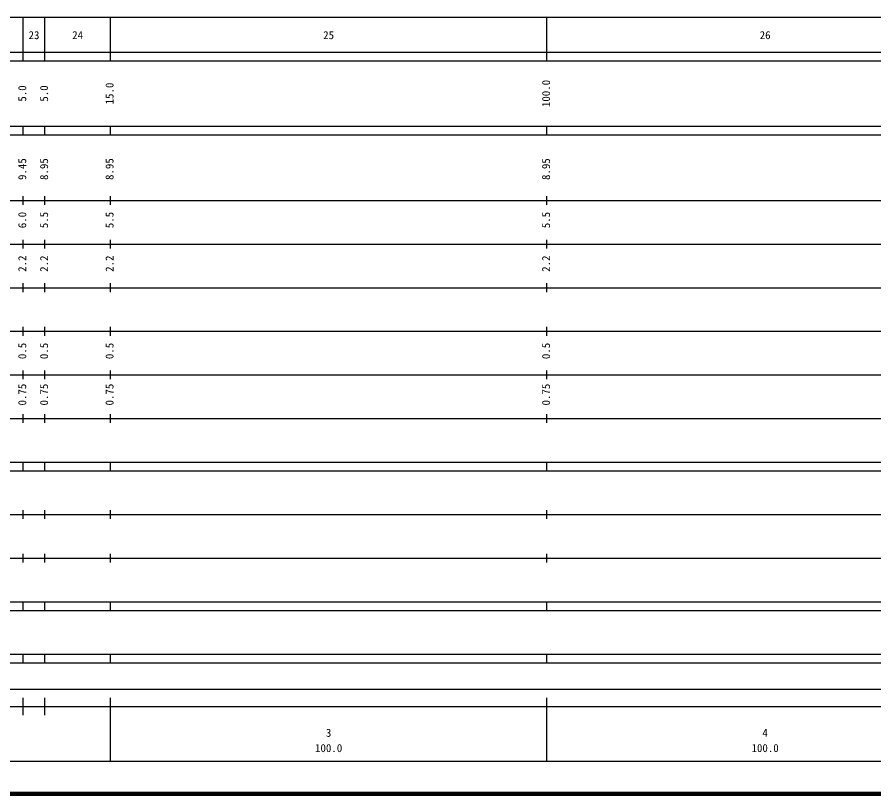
# Model space of a CAD drawing. Units: millimetres on the paper, enlarged 1000 times. Extents: x 40000 to 680000, y 20000 to 380000.
# Drawn here: x 246639 to 442915, y 20000 to 198000 of the extents above; entities that cross this region are included whole.
import ezdxf
from ezdxf.enums import TextEntityAlignment as Align

# ---------------------------------------------------------------- set-up
doc = ezdxf.new("R2010")
doc.units = ezdxf.units.MM
doc.header["$LTSCALE"] = 1000
doc.layers.add('M-TTL', color=2, linetype='Continuous', lineweight=140)
doc.layers.add('M-TTL-BAND', color=7, linetype='Continuous', lineweight=25)
doc.styles.add('ＭＳ ゴシック', font='')
doc.styles.get('ＭＳ ゴシック').set_extended_font_data('MS Gothic')

msp = doc.modelspace()

# ---------------------------------------------------------------- linework, layer by layer
at = {"layer": 'M-TTL'}
msp.add_line((40000, 20000), (680000, 20000), dxfattribs=at)
at = {"layer": 'M-TTL-BAND'}
for p, q in [((68000, 198000), (579000, 198000)), ((248000, 188000), (248000, 198000)), ((253000, 188000), (253000, 198000)), ((268000, 188000), (268000, 198000)), ((368000, 188000), (368000, 198000)), ((40000, 190000), (579000, 190000)), ((40000, 188000), (579000, 188000)), ((40000, 173000), (579000, 173000)), ((248000, 171000), (248000, 173000)), ((253000, 171000), (253000, 173000)), ((268000, 171000), (268000, 173000)), ((368000, 171000), (368000, 173000)), ((40000, 171000), (579000, 171000)), ((40000, 156000), (579000, 156000)), ((248000, 155000), (248000, 157000)), ((253000, 155000), (253000, 157000)), ((268000, 155000), (268000, 157000)), ((368000, 155000), (368000, 157000)), ((46000, 146000), (579000, 146000)), ((248000, 145000), (248000, 147000)), ((253000, 145000), (253000, 147000)), ((268000, 145000), (268000, 147000)), ((368000, 145000), (368000, 147000)), ((52000, 136000), (579000, 136000)), ((248000, 135000), (248000, 137000)), ((253000, 135000), (253000, 137000)), ((268000, 135000), (268000, 137000)), ((368000, 135000), (368000, 137000)), ((46000, 126000), (579000, 126000)), ((248000, 125000), (248000, 127000)), ((253000, 125000), (253000, 127000)), ((268000, 125000), (268000, 127000)), ((368000, 125000), (368000, 127000)), ((52000, 116000), (579000, 116000)), ((248000, 115000), (248000, 117000)), ((253000, 115000), (253000, 117000)), ((268000, 115000), (268000, 117000)), ((368000, 115000), (368000, 117000)), ((46000, 106000), (579000, 106000)), ((248000, 105000), (248000, 107000)), ((253000, 105000), (253000, 107000)), ((268000, 105000), (268000, 107000)), ((368000, 105000), (368000, 107000)), ((40000, 96000), (579000, 96000)), ((248000, 94000), (248000, 96000)), ((253000, 94000), (253000, 96000)), ((268000, 94000), (268000, 96000)), ((368000, 94000), (368000, 96000)), ((40000, 94000), (579000, 94000)), ((248000, 83000), (248000, 85000)), ((253000, 83000), (253000, 85000)), ((268000, 83000), (268000, 85000)), ((368000, 83000), (368000, 85000)), ((49000, 84000), (579000, 84000)), ((248000, 73000), (248000, 75000)), ((253000, 73000), (253000, 75000)), ((268000, 73000), (268000, 75000)), ((368000, 73000), (368000, 75000)), ((40000, 74000), (579000, 74000)), ((40000, 64000), (579000, 64000)), ((248000, 62000), (248000, 64000)), ((253000, 62000), (253000, 64000)), ((268000, 62000), (268000, 64000)), ((368000, 62000), (368000, 64000)), ((40000, 62000), (579000, 62000)), ((40000, 52000), (579000, 52000)), ((248000, 50000), (248000, 52000)), ((253000, 50000), (253000, 52000)), ((268000, 50000), (268000, 52000)), ((368000, 50000), (368000, 52000)), ((40000, 50000), (579000, 50000)), ((71000, 44000), (565000, 44000)), ((248000, 38000), (248000, 42000)), ((253000, 38000), (253000, 42000)), ((268000, 27500), (268000, 42000)), ((368000, 27500), (368000, 42000)), ((40000, 40000), (579000, 40000)), ((68000, 27500), (579000, 27500))]:
    msp.add_line(p, q, dxfattribs=at)

# ---------------------------------------------------------------- texts
at = {"layer": 'M-TTL-BAND', "style": 'ＭＳ ゴシック'}
for s, p in [('23', (250500, 192405)), ('24', (260500, 192405)), ('25', (318000, 192405)), ('26', (418000, 192405)), ('3', (318000, 32523)), ('4', (418000, 32523)), ('100.0', (318000, 29033)), ('100.0', (418000, 29033))]:
    msp.add_text(s, height=1833, dxfattribs=at).set_placement(p, align=Align.BOTTOM_CENTER)
for s, p in [('15.0', (269272, 180500)), ('100.0', (369272, 180500)), ('5.0', (249272, 180500)), ('5.0', (254272, 180500)), ('9.45', (249272, 163174)), ('8.95', (254272, 163174)), ('8.95', (269272, 163174)), ('8.95', (369272, 163174)), ('6.0', (249272, 151500)), ('5.5', (254272, 151500)), ('5.5', (269272, 151500)), ('5.5', (369272, 151500)), ('2.2', (249272, 141500)), ('2.2', (254272, 141500)), ('2.2', (269272, 141500)), ('2.2', (369272, 141500)), ('0.5', (249272, 121500)), ('0.5', (254272, 121500)), ('0.5', (269272, 121500)), ('0.5', (369272, 121500)), ('0.75', (249272, 111500)), ('0.75', (254272, 111500)), ('0.75', (269272, 111500)), ('0.75', (369272, 111500))]:
    msp.add_text(s, height=1833, rotation=90, dxfattribs=at).set_placement(p, align=Align.BOTTOM_CENTER)

doc.saveas('drawing.dxf')
